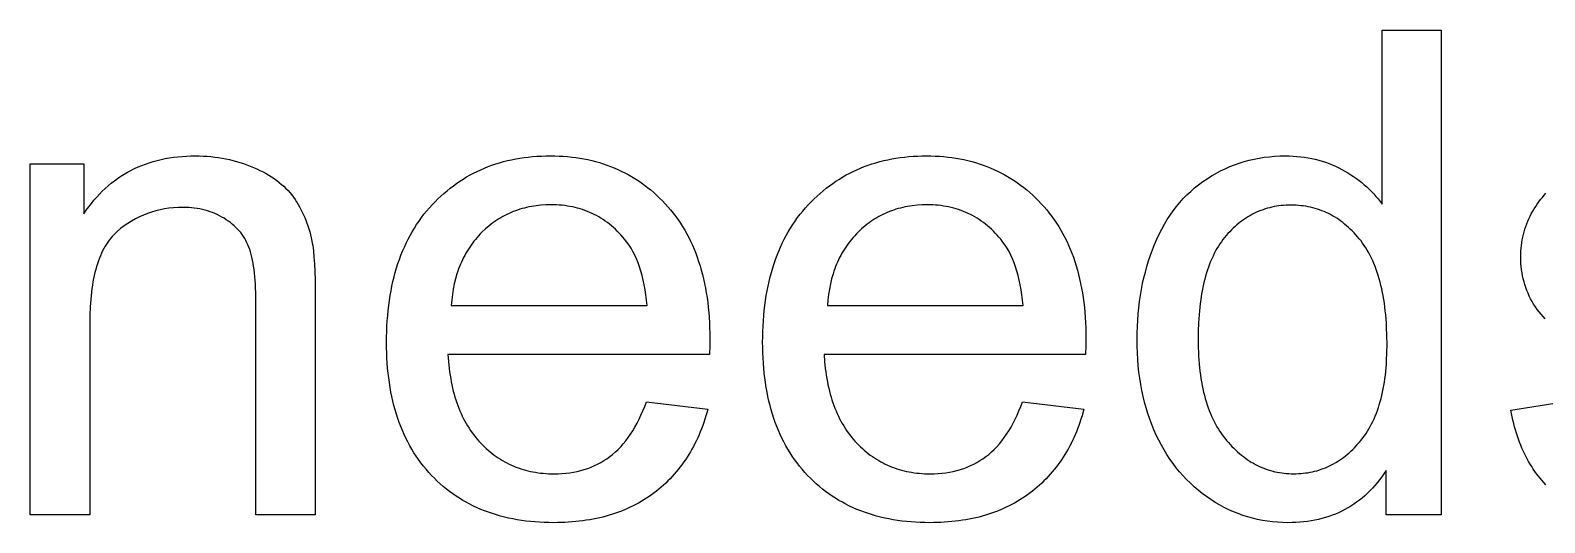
# Model space of a CAD drawing. Extents: x 0 to 4891, y -5350 to 5.
# Drawn here: x 1543.8 to 1941.2, y -3777.3 to -3648.2 of the extents above; entities that cross this region are included whole.
import ezdxf

# ---------------------------------------------------------------- set-up
doc = ezdxf.new("R2010")
doc.units = 0
doc.layers.add('Default_Layer', color=1, linetype='CONTINUOUS')

msp = doc.modelspace()

# ---------------------------------------------------------------- linework, layer by layer
at = {"layer": 'Default_Layer'}
for points in [[(1899.54, -3775.24), (1899.54, -3763.63), (1898.98, -3764.47), (1898.41, -3765.29), (1897.82, -3766.08), (1897.22, -3766.84), (1896.6, -3767.57), (1895.97, -3768.28), (1895.31, -3768.96), (1894.65, -3769.62), (1893.96, -3770.25), (1893.26, -3770.85), (1892.55, -3771.42), (1891.82, -3771.97), (1891.07, -3772.49), (1890.31, -3772.99), (1889.53, -3773.46), (1888.73, -3773.9), (1887.92, -3774.31), (1887.09, -3774.7), (1886.24, -3775.06), (1885.38, -3775.39), (1884.51, -3775.7), (1883.62, -3775.98), (1882.71, -3776.24), (1881.78, -3776.46), (1880.84, -3776.66), (1879.89, -3776.84), (1878.91, -3776.98), (1877.92, -3777.1), (1876.92, -3777.2), (1875.9, -3777.27), (1874.86, -3777.31), (1873.81, -3777.32), (1872.44, -3777.3), (1871.08, -3777.22), (1869.74, -3777.11), (1868.41, -3776.94), (1867.1, -3776.73), (1865.8, -3776.47), (1864.51, -3776.16), (1863.24, -3775.8), (1861.98, -3775.4), (1860.73, -3774.95), (1859.5, -3774.45), (1858.28, -3773.91), (1857.07, -3773.32), (1855.88, -3772.68), (1854.7, -3771.99), (1853.54, -3771.25), (1852.4, -3770.48), (1851.3, -3769.66), (1850.24, -3768.81), (1849.2, -3767.92), (1848.19, -3767), (1847.22, -3766.04), (1846.28, -3765.04), (1845.37, -3764), (1844.49, -3762.92), (1843.65, -3761.81), (1842.83, -3760.66), (1842.05, -3759.48), (1841.3, -3758.26), (1840.58, -3756.99), (1839.9, -3755.7), (1839.24, -3754.36), (1838.63, -3752.98), (1838.06, -3751.58), (1837.53, -3750.16), (1837.04, -3748.7), (1836.59, -3747.23), (1836.18, -3745.72), (1835.81, -3744.2), (1835.47, -3742.64), (1835.18, -3741.07), (1834.92, -3739.47), (1834.71, -3737.84), (1834.53, -3736.19), (1834.39, -3734.51), (1834.3, -3732.81), (1834.24, -3731.08), (1834.22, -3729.33), (1834.23, -3727.61), (1834.29, -3725.92), (1834.38, -3724.25), (1834.5, -3722.6), (1834.67, -3720.97), (1834.86, -3719.36), (1835.1, -3717.77), (1835.36, -3716.2), (1835.67, -3714.65), (1836.01, -3713.12), (1836.39, -3711.61), (1836.8, -3710.13), (1837.25, -3708.66), (1837.73, -3707.21), (1838.25, -3705.78), (1838.81, -3704.38), (1839.4, -3702.99), (1840.03, -3701.64), (1840.69, -3700.34), (1841.39, -3699.08), (1842.13, -3697.85), (1842.9, -3696.67), (1843.7, -3695.53), (1844.55, -3694.44), (1845.43, -3693.38), (1846.34, -3692.36), (1847.29, -3691.39), (1848.28, -3690.46), (1849.3, -3689.56), (1850.36, -3688.71), (1851.45, -3687.9), (1852.58, -3687.14), (1853.74, -3686.41), (1854.91, -3685.74), (1856.1, -3685.11), (1857.31, -3684.52), (1858.53, -3683.98), (1859.77, -3683.49), (1861.03, -3683.05), (1862.31, -3682.65), (1863.6, -3682.3), (1864.91, -3682), (1866.23, -3681.74), (1867.58, -3681.53), (1868.93, -3681.37), (1870.31, -3681.25), (1871.7, -3681.18), (1873.11, -3681.16), (1874.15, -3681.17), (1875.16, -3681.21), (1876.17, -3681.28), (1877.16, -3681.38), (1878.13, -3681.51), (1879.1, -3681.66), (1880.04, -3681.84), (1880.98, -3682.05), (1881.89, -3682.28), (1882.8, -3682.55), (1883.69, -3682.84), (1884.57, -3683.16), (1885.43, -3683.5), (1886.28, -3683.88), (1887.11, -3684.28), (1887.93, -3684.71), (1888.73, -3685.15), (1889.51, -3685.61), (1890.28, -3686.09), (1891.02, -3686.58), (1891.75, -3687.09), (1892.46, -3687.61), (1893.15, -3688.16), (1893.82, -3688.72), (1894.47, -3689.29), (1895.1, -3689.89), (1895.72, -3690.5), (1896.31, -3691.13), (1896.88, -3691.77), (1897.44, -3692.43), (1897.98, -3693.11), (1898.5, -3693.81), (1898.5, -3648.24), (1914, -3648.24), (1914, -3775.24), (1899.54, -3775.24)], [(1543.83, -3775.24), (1543.83, -3683.24), (1557.87, -3683.24), (1557.87, -3696.32), (1558.51, -3695.39), (1559.17, -3694.48), (1559.85, -3693.61), (1560.54, -3692.77), (1561.25, -3691.95), (1561.98, -3691.17), (1562.73, -3690.41), (1563.5, -3689.69), (1564.28, -3688.99), (1565.08, -3688.32), (1565.9, -3687.69), (1566.74, -3687.08), (1567.59, -3686.5), (1568.46, -3685.96), (1569.35, -3685.44), (1570.25, -3684.95), (1571.18, -3684.49), (1572.12, -3684.06), (1573.08, -3683.66), (1574.06, -3683.29), (1575.05, -3682.95), (1576.06, -3682.64), (1577.09, -3682.36), (1578.14, -3682.11), (1579.2, -3681.88), (1580.28, -3681.69), (1581.38, -3681.53), (1582.5, -3681.4), (1583.64, -3681.29), (1584.79, -3681.22), (1585.96, -3681.17), (1587.15, -3681.16), (1588.18, -3681.17), (1589.2, -3681.21), (1590.22, -3681.27), (1591.22, -3681.35), (1592.21, -3681.46), (1593.19, -3681.59), (1594.16, -3681.74), (1595.12, -3681.92), (1596.06, -3682.12), (1597, -3682.34), (1597.93, -3682.59), (1598.84, -3682.86), (1599.75, -3683.16), (1600.64, -3683.48), (1601.52, -3683.82), (1602.39, -3684.19), (1603.26, -3684.57), (1604.09, -3684.96), (1604.9, -3685.36), (1605.68, -3685.78), (1606.43, -3686.22), (1607.16, -3686.67), (1607.85, -3687.13), (1608.52, -3687.61), (1609.16, -3688.11), (1609.78, -3688.62), (1610.36, -3689.14), (1610.92, -3689.68), (1611.45, -3690.24), (1611.95, -3690.8), (1612.43, -3691.39), (1612.88, -3691.99), (1613.3, -3692.6), (1613.71, -3693.23), (1614.1, -3693.87), (1614.48, -3694.53), (1614.84, -3695.2), (1615.18, -3695.88), (1615.51, -3696.58), (1615.82, -3697.29), (1616.12, -3698.02), (1616.4, -3698.76), (1616.66, -3699.52), (1616.9, -3700.29), (1617.14, -3701.07), (1617.35, -3701.87), (1617.55, -3702.68), (1617.73, -3703.51), (1617.83, -3704.08), (1617.93, -3704.69), (1618.11, -3706.08), (1618.26, -3707.67), (1618.38, -3709.47), (1618.47, -3711.46), (1618.54, -3713.66), (1618.58, -3716.06), (1618.59, -3718.67), (1618.59, -3775.24), (1603, -3775.24), (1603, -3719.28), (1602.97, -3716.97), (1602.94, -3715.87), (1602.89, -3714.82), (1602.82, -3713.79), (1602.74, -3712.81), (1602.65, -3711.87), (1602.55, -3710.96), (1602.43, -3710.09), (1602.29, -3709.26), (1602.14, -3708.47), (1601.98, -3707.71), (1601.8, -3706.99), (1601.61, -3706.31), (1601.4, -3705.67), (1601.18, -3705.07), (1600.94, -3704.48), (1600.68, -3703.91), (1600.4, -3703.35), (1600.09, -3702.81), (1599.77, -3702.29), (1599.42, -3701.78), (1599.04, -3701.28), (1598.65, -3700.8), (1598.23, -3700.34), (1597.79, -3699.89), (1597.33, -3699.46), (1596.84, -3699.04), (1596.34, -3698.64), (1595.81, -3698.26), (1595.26, -3697.89), (1594.68, -3697.53), (1594.1, -3697.19), (1593.51, -3696.86), (1592.9, -3696.56), (1592.29, -3696.28), (1591.65, -3696.02), (1591.01, -3695.79), (1590.35, -3695.58), (1589.68, -3695.39), (1589, -3695.22), (1588.3, -3695.08), (1587.59, -3694.95), (1586.87, -3694.85), (1586.14, -3694.77), (1585.39, -3694.72), (1584.63, -3694.68), (1583.86, -3694.67), (1582.62, -3694.7), (1581.41, -3694.77), (1580.21, -3694.9), (1579.04, -3695.07), (1577.89, -3695.29), (1576.76, -3695.56), (1575.65, -3695.88), (1574.56, -3696.25), (1573.5, -3696.67), (1572.45, -3697.14), (1571.43, -3697.66), (1570.42, -3698.23), (1569.44, -3698.85), (1568.48, -3699.52), (1567.54, -3700.23), (1566.62, -3701), (1566.17, -3701.4), (1565.75, -3701.83), (1565.33, -3702.28), (1564.93, -3702.76), (1564.54, -3703.25), (1564.17, -3703.77), (1563.81, -3704.31), (1563.47, -3704.87), (1563.14, -3705.45), (1562.82, -3706.06), (1562.52, -3706.69), (1562.23, -3707.34), (1561.96, -3708.01), (1561.7, -3708.7), (1561.46, -3709.42), (1561.22, -3710.16), (1561.01, -3710.92), (1560.8, -3711.7), (1560.61, -3712.51), (1560.44, -3713.34), (1560.28, -3714.19), (1560.13, -3715.06), (1559.99, -3715.95), (1559.88, -3716.87), (1559.77, -3717.81), (1559.68, -3718.77), (1559.6, -3719.75), (1559.54, -3720.75), (1559.45, -3722.83), (1559.43, -3724.99), (1559.43, -3775.24), (1543.83, -3775.24)], [(1705.48, -3745.61), (1721.6, -3747.6), (1721.35, -3748.48), (1721.1, -3749.34), (1720.83, -3750.2), (1720.54, -3751.04), (1720.25, -3751.86), (1719.94, -3752.68), (1719.62, -3753.48), (1719.29, -3754.27), (1718.94, -3755.05), (1718.58, -3755.81), (1718.21, -3756.57), (1717.83, -3757.31), (1717.43, -3758.03), (1717.02, -3758.75), (1716.6, -3759.45), (1716.16, -3760.14), (1715.71, -3760.82), (1715.25, -3761.49), (1714.78, -3762.14), (1714.29, -3762.79), (1713.8, -3763.41), (1713.29, -3764.03), (1712.76, -3764.64), (1712.23, -3765.23), (1711.68, -3765.81), (1711.11, -3766.38), (1710.54, -3766.93), (1709.95, -3767.47), (1709.35, -3768), (1708.74, -3768.52), (1708.11, -3769.03), (1707.48, -3769.52), (1706.83, -3770), (1706.17, -3770.47), (1705.49, -3770.92), (1704.81, -3771.35), (1704.12, -3771.77), (1703.41, -3772.17), (1702.69, -3772.56), (1701.97, -3772.93), (1701.23, -3773.29), (1700.48, -3773.63), (1699.71, -3773.96), (1698.94, -3774.27), (1698.16, -3774.57), (1697.36, -3774.85), (1696.56, -3775.12), (1695.74, -3775.37), (1694.91, -3775.61), (1694.07, -3775.83), (1693.22, -3776.03), (1692.36, -3776.22), (1691.48, -3776.4), (1690.6, -3776.56), (1689.7, -3776.7), (1688.8, -3776.83), (1687.88, -3776.95), (1686.95, -3777.04), (1686.01, -3777.13), (1685.06, -3777.2), (1684.1, -3777.25), (1683.12, -3777.29), (1682.14, -3777.31), (1681.14, -3777.32), (1679.89, -3777.31), (1678.65, -3777.27), (1677.43, -3777.21), (1676.22, -3777.13), (1675.04, -3777.02), (1673.86, -3776.88), (1672.71, -3776.73), (1671.57, -3776.54), (1670.45, -3776.34), (1669.34, -3776.11), (1668.25, -3775.85), (1667.17, -3775.58), (1666.11, -3775.27), (1665.07, -3774.95), (1664.05, -3774.6), (1663.04, -3774.22), (1662.04, -3773.82), (1661.06, -3773.4), (1660.1, -3772.95), (1659.16, -3772.48), (1658.23, -3771.98), (1657.32, -3771.46), (1656.42, -3770.92), (1655.54, -3770.35), (1654.68, -3769.76), (1653.83, -3769.14), (1653, -3768.5), (1652.19, -3767.83), (1651.39, -3767.14), (1650.6, -3766.43), (1649.84, -3765.69), (1649.09, -3764.93), (1648.36, -3764.14), (1647.66, -3763.33), (1646.98, -3762.5), (1646.33, -3761.66), (1645.69, -3760.79), (1645.08, -3759.9), (1644.5, -3759), (1643.93, -3758.07), (1643.39, -3757.13), (1642.88, -3756.16), (1642.38, -3755.18), (1641.91, -3754.17), (1641.46, -3753.15), (1641.03, -3752.11), (1640.63, -3751.05), (1640.25, -3749.97), (1639.9, -3748.86), (1639.56, -3747.74), (1639.25, -3746.6), (1638.96, -3745.45), (1638.7, -3744.27), (1638.46, -3743.07), (1638.24, -3741.85), (1638.04, -3740.61), (1637.87, -3739.36), (1637.72, -3738.08), (1637.59, -3736.79), (1637.49, -3735.47), (1637.41, -3734.14), (1637.35, -3732.78), (1637.32, -3731.41), (1637.31, -3730.02), (1637.32, -3728.58), (1637.35, -3727.16), (1637.41, -3725.76), (1637.49, -3724.38), (1637.6, -3723.02), (1637.73, -3721.68), (1637.88, -3720.36), (1638.05, -3719.06), (1638.25, -3717.78), (1638.47, -3716.52), (1638.72, -3715.29), (1638.99, -3714.07), (1639.28, -3712.87), (1639.59, -3711.69), (1639.93, -3710.54), (1640.3, -3709.4), (1640.68, -3708.28), (1641.09, -3707.19), (1641.52, -3706.11), (1641.98, -3705.06), (1642.45, -3704.02), (1642.96, -3703.01), (1643.48, -3702.01), (1644.03, -3701.04), (1644.6, -3700.09), (1645.2, -3699.15), (1645.82, -3698.24), (1646.46, -3697.35), (1647.12, -3696.48), (1647.81, -3695.62), (1648.53, -3694.79), (1649.26, -3693.98), (1650.02, -3693.19), (1650.78, -3692.43), (1651.57, -3691.69), (1652.36, -3690.98), (1653.17, -3690.29), (1653.99, -3689.62), (1654.83, -3688.98), (1655.68, -3688.37), (1656.55, -3687.78), (1657.43, -3687.22), (1658.32, -3686.68), (1659.23, -3686.17), (1660.15, -3685.68), (1661.08, -3685.22), (1662.03, -3684.78), (1662.99, -3684.36), (1663.97, -3683.98), (1664.96, -3683.61), (1665.96, -3683.28), (1666.98, -3682.96), (1668.01, -3682.67), (1669.06, -3682.41), (1670.12, -3682.17), (1671.19, -3681.96), (1672.28, -3681.77), (1673.38, -3681.61), (1674.49, -3681.47), (1675.62, -3681.36), (1676.76, -3681.27), (1677.92, -3681.21), (1679.09, -3681.17), (1680.27, -3681.16), (1681.42, -3681.17), (1682.56, -3681.21), (1683.68, -3681.27), (1684.78, -3681.36), (1685.88, -3681.47), (1686.96, -3681.6), (1688.02, -3681.76), (1689.08, -3681.94), (1690.12, -3682.15), (1691.15, -3682.39), (1692.16, -3682.64), (1693.16, -3682.93), (1694.15, -3683.23), (1695.13, -3683.56), (1696.09, -3683.92), (1697.04, -3684.3), (1697.97, -3684.7), (1698.9, -3685.13), (1699.8, -3685.59), (1700.7, -3686.07), (1701.58, -3686.57), (1702.45, -3687.1), (1703.31, -3687.65), (1704.15, -3688.22), (1704.98, -3688.83), (1705.8, -3689.45), (1706.6, -3690.1), (1707.39, -3690.78), (1708.17, -3691.48), (1708.93, -3692.2), (1709.68, -3692.95), (1710.42, -3693.72), (1711.14, -3694.52), (1711.84, -3695.33), (1712.51, -3696.17), (1713.16, -3697.02), (1713.79, -3697.9), (1714.4, -3698.79), (1714.98, -3699.71), (1715.54, -3700.64), (1716.08, -3701.59), (1716.59, -3702.57), (1717.08, -3703.56), (1717.55, -3704.58), (1717.99, -3705.61), (1718.42, -3706.67), (1718.82, -3707.74), (1719.19, -3708.84), (1719.55, -3709.95), (1719.88, -3711.09), (1720.19, -3712.24), (1720.47, -3713.42), (1720.74, -3714.61), (1720.98, -3715.82), (1721.19, -3717.06), (1721.39, -3718.31), (1721.56, -3719.59), (1721.71, -3720.88), (1721.83, -3722.2), (1721.93, -3723.53), (1722.01, -3724.88), (1722.07, -3726.26), (1722.11, -3727.65), (1722.12, -3729.07), (1722.1, -3730.8), (1722.03, -3733.22), (1653.42, -3733.22), (1653.55, -3735.09), (1653.74, -3736.9), (1653.86, -3737.79), (1653.99, -3738.66), (1654.13, -3739.52), (1654.28, -3740.36), (1654.45, -3741.19), (1654.63, -3742.01), (1654.82, -3742.81), (1655.03, -3743.6), (1655.25, -3744.37), (1655.49, -3745.13), (1655.74, -3745.88), (1656, -3746.61), (1656.27, -3747.33), (1656.56, -3748.03), (1656.86, -3748.72), (1657.18, -3749.4), (1657.5, -3750.06), (1657.85, -3750.71), (1658.2, -3751.35), (1658.57, -3751.97), (1658.95, -3752.58), (1659.35, -3753.17), (1659.75, -3753.75), (1660.18, -3754.32), (1660.61, -3754.87), (1661.06, -3755.41), (1661.52, -3755.93), (1662, -3756.44), (1662.48, -3756.94), (1662.97, -3757.42), (1663.48, -3757.88), (1663.98, -3758.33), (1664.5, -3758.76), (1665.02, -3759.18), (1665.55, -3759.58), (1666.09, -3759.97), (1666.63, -3760.34), (1667.19, -3760.69), (1667.75, -3761.03), (1668.31, -3761.35), (1668.89, -3761.66), (1669.47, -3761.95), (1670.06, -3762.22), (1670.66, -3762.48), (1671.26, -3762.73), (1671.88, -3762.96), (1672.5, -3763.17), (1673.12, -3763.36), (1673.76, -3763.55), (1674.4, -3763.71), (1675.05, -3763.86), (1675.71, -3763.99), (1676.37, -3764.11), (1677.04, -3764.21), (1677.72, -3764.3), (1678.41, -3764.37), (1679.1, -3764.43), (1679.8, -3764.47), (1680.51, -3764.49), (1681.23, -3764.5), (1682.29, -3764.48), (1683.33, -3764.43), (1684.36, -3764.34), (1685.36, -3764.22), (1686.34, -3764.06), (1687.31, -3763.86), (1688.25, -3763.64), (1689.18, -3763.37), (1690.08, -3763.07), (1690.97, -3762.74), (1691.83, -3762.37), (1692.68, -3761.96), (1693.51, -3761.52), (1694.31, -3761.05), (1695.1, -3760.54), (1695.87, -3759.99), (1696.62, -3759.41), (1697.35, -3758.78), (1698.05, -3758.11), (1698.74, -3757.4), (1699.41, -3756.65), (1700.06, -3755.86), (1700.69, -3755.02), (1701.3, -3754.15), (1701.9, -3753.23), (1702.47, -3752.26), (1703.02, -3751.26), (1703.55, -3750.21), (1704.06, -3749.13), (1704.56, -3748), (1705.03, -3746.83), (1705.48, -3745.61)], [(1804.16, -3745.61), (1820.27, -3747.6), (1820.02, -3748.48), (1819.77, -3749.34), (1819.5, -3750.2), (1819.22, -3751.04), (1818.92, -3751.86), (1818.61, -3752.68), (1818.29, -3753.48), (1817.96, -3754.27), (1817.61, -3755.05), (1817.25, -3755.81), (1816.88, -3756.57), (1816.5, -3757.31), (1816.1, -3758.03), (1815.69, -3758.75), (1815.27, -3759.45), (1814.83, -3760.14), (1814.39, -3760.82), (1813.93, -3761.49), (1813.45, -3762.14), (1812.97, -3762.79), (1812.47, -3763.41), (1811.96, -3764.03), (1811.43, -3764.64), (1810.9, -3765.23), (1810.35, -3765.81), (1809.79, -3766.38), (1809.21, -3766.93), (1808.62, -3767.47), (1808.02, -3768), (1807.41, -3768.52), (1806.79, -3769.03), (1806.15, -3769.52), (1805.5, -3770), (1804.84, -3770.47), (1804.17, -3770.92), (1803.48, -3771.35), (1802.79, -3771.77), (1802.08, -3772.17), (1801.36, -3772.56), (1800.64, -3772.93), (1799.9, -3773.29), (1799.15, -3773.63), (1798.39, -3773.96), (1797.61, -3774.27), (1796.83, -3774.57), (1796.03, -3774.85), (1795.23, -3775.12), (1794.41, -3775.37), (1793.58, -3775.61), (1792.74, -3775.83), (1791.89, -3776.03), (1791.03, -3776.22), (1790.16, -3776.4), (1789.27, -3776.56), (1788.38, -3776.7), (1787.47, -3776.83), (1786.55, -3776.95), (1785.62, -3777.04), (1784.68, -3777.13), (1783.73, -3777.2), (1782.77, -3777.25), (1781.79, -3777.29), (1780.81, -3777.31), (1779.81, -3777.32), (1778.56, -3777.31), (1777.32, -3777.27), (1776.1, -3777.21), (1774.9, -3777.13), (1773.71, -3777.02), (1772.54, -3776.88), (1771.38, -3776.73), (1770.24, -3776.54), (1769.12, -3776.34), (1768.01, -3776.11), (1766.92, -3775.85), (1765.84, -3775.58), (1764.79, -3775.27), (1763.74, -3774.95), (1762.72, -3774.6), (1761.71, -3774.22), (1760.71, -3773.82), (1759.74, -3773.4), (1758.78, -3772.95), (1757.83, -3772.48), (1756.9, -3771.98), (1755.99, -3771.46), (1755.09, -3770.92), (1754.21, -3770.35), (1753.35, -3769.76), (1752.5, -3769.14), (1751.67, -3768.5), (1750.86, -3767.83), (1750.06, -3767.14), (1749.28, -3766.43), (1748.51, -3765.69), (1747.76, -3764.93), (1747.04, -3764.14), (1746.33, -3763.33), (1745.65, -3762.5), (1745, -3761.66), (1744.37, -3760.79), (1743.76, -3759.9), (1743.17, -3759), (1742.61, -3758.07), (1742.06, -3757.13), (1741.55, -3756.16), (1741.05, -3755.18), (1740.58, -3754.17), (1740.13, -3753.15), (1739.71, -3752.11), (1739.3, -3751.05), (1738.92, -3749.97), (1738.57, -3748.86), (1738.23, -3747.74), (1737.92, -3746.6), (1737.64, -3745.45), (1737.37, -3744.27), (1737.13, -3743.07), (1736.91, -3741.85), (1736.71, -3740.61), (1736.54, -3739.36), (1736.39, -3738.08), (1736.27, -3736.79), (1736.16, -3735.47), (1736.08, -3734.14), (1736.02, -3732.78), (1735.99, -3731.41), (1735.98, -3730.02), (1735.99, -3728.58), (1736.02, -3727.16), (1736.08, -3725.76), (1736.17, -3724.38), (1736.27, -3723.02), (1736.4, -3721.68), (1736.55, -3720.36), (1736.73, -3719.06), (1736.92, -3717.78), (1737.15, -3716.52), (1737.39, -3715.29), (1737.66, -3714.07), (1737.95, -3712.87), (1738.27, -3711.69), (1738.61, -3710.54), (1738.97, -3709.4), (1739.35, -3708.28), (1739.76, -3707.19), (1740.19, -3706.11), (1740.65, -3705.06), (1741.13, -3704.02), (1741.63, -3703.01), (1742.15, -3702.01), (1742.7, -3701.04), (1743.27, -3700.09), (1743.87, -3699.15), (1744.49, -3698.24), (1745.13, -3697.35), (1745.8, -3696.48), (1746.49, -3695.62), (1747.2, -3694.79), (1747.93, -3693.98), (1748.69, -3693.19), (1749.46, -3692.43), (1750.24, -3691.69), (1751.03, -3690.98), (1751.84, -3690.29), (1752.67, -3689.62), (1753.5, -3688.98), (1754.35, -3688.37), (1755.22, -3687.78), (1756.1, -3687.22), (1756.99, -3686.68), (1757.9, -3686.17), (1758.82, -3685.68), (1759.75, -3685.22), (1760.7, -3684.78), (1761.66, -3684.36), (1762.64, -3683.98), (1763.63, -3683.61), (1764.63, -3683.28), (1765.65, -3682.96), (1766.68, -3682.67), (1767.73, -3682.41), (1768.79, -3682.17), (1769.86, -3681.96), (1770.95, -3681.77), (1772.05, -3681.61), (1773.16, -3681.47), (1774.29, -3681.36), (1775.44, -3681.27), (1776.59, -3681.21), (1777.76, -3681.17), (1778.95, -3681.16), (1780.09, -3681.17), (1781.23, -3681.21), (1782.35, -3681.27), (1783.45, -3681.36), (1784.55, -3681.47), (1785.63, -3681.6), (1786.7, -3681.76), (1787.75, -3681.94), (1788.79, -3682.15), (1789.82, -3682.39), (1790.83, -3682.64), (1791.84, -3682.93), (1792.82, -3683.23), (1793.8, -3683.56), (1794.76, -3683.92), (1795.71, -3684.3), (1796.65, -3684.7), (1797.57, -3685.13), (1798.48, -3685.59), (1799.37, -3686.07), (1800.26, -3686.57), (1801.12, -3687.1), (1801.98, -3687.65), (1802.82, -3688.22), (1803.65, -3688.83), (1804.47, -3689.45), (1805.27, -3690.1), (1806.06, -3690.78), (1806.84, -3691.48), (1807.61, -3692.2), (1808.36, -3692.95), (1809.09, -3693.72), (1809.81, -3694.52), (1810.51, -3695.33), (1811.18, -3696.17), (1811.84, -3697.02), (1812.46, -3697.9), (1813.07, -3698.79), (1813.65, -3699.71), (1814.21, -3700.64), (1814.75, -3701.59), (1815.26, -3702.57), (1815.75, -3703.56), (1816.22, -3704.58), (1816.67, -3705.61), (1817.09, -3706.67), (1817.49, -3707.74), (1817.87, -3708.84), (1818.22, -3709.95), (1818.55, -3711.09), (1818.86, -3712.24), (1819.14, -3713.42), (1819.41, -3714.61), (1819.65, -3715.82), (1819.86, -3717.06), (1820.06, -3718.31), (1820.23, -3719.59), (1820.38, -3720.88), (1820.5, -3722.2), (1820.61, -3723.53), (1820.69, -3724.88), (1820.74, -3726.26), (1820.78, -3727.65), (1820.79, -3729.07), (1820.77, -3730.8), (1820.7, -3733.22), (1752.09, -3733.22), (1752.23, -3735.09), (1752.41, -3736.9), (1752.53, -3737.79), (1752.66, -3738.66), (1752.8, -3739.52), (1752.95, -3740.36), (1753.12, -3741.19), (1753.3, -3742.01), (1753.5, -3742.81), (1753.7, -3743.6), (1753.92, -3744.37), (1754.16, -3745.13), (1754.41, -3745.88), (1754.67, -3746.61), (1754.94, -3747.33), (1755.23, -3748.03), (1755.53, -3748.72), (1755.85, -3749.4), (1756.18, -3750.06), (1756.52, -3750.71), (1756.87, -3751.35), (1757.24, -3751.97), (1757.62, -3752.58), (1758.02, -3753.17), (1758.43, -3753.75), (1758.85, -3754.32), (1759.28, -3754.87), (1759.73, -3755.41), (1760.19, -3755.93), (1760.67, -3756.44), (1761.15, -3756.94), (1761.65, -3757.42), (1762.15, -3757.88), (1762.65, -3758.33), (1763.17, -3758.76), (1763.69, -3759.18), (1764.22, -3759.58), (1764.76, -3759.97), (1765.31, -3760.34), (1765.86, -3760.69), (1766.42, -3761.03), (1766.99, -3761.35), (1767.56, -3761.66), (1768.14, -3761.95), (1768.73, -3762.22), (1769.33, -3762.48), (1769.94, -3762.73), (1770.55, -3762.96), (1771.17, -3763.17), (1771.79, -3763.36), (1772.43, -3763.55), (1773.07, -3763.71), (1773.72, -3763.86), (1774.38, -3763.99), (1775.04, -3764.11), (1775.71, -3764.21), (1776.39, -3764.3), (1777.08, -3764.37), (1777.77, -3764.43), (1778.47, -3764.47), (1779.18, -3764.49), (1779.9, -3764.5), (1780.96, -3764.48), (1782, -3764.43), (1783.03, -3764.34), (1784.03, -3764.22), (1785.01, -3764.06), (1785.98, -3763.86), (1786.92, -3763.64), (1787.85, -3763.37), (1788.75, -3763.07), (1789.64, -3762.74), (1790.5, -3762.37), (1791.35, -3761.96), (1792.18, -3761.52), (1792.99, -3761.05), (1793.77, -3760.54), (1794.54, -3759.99), (1795.29, -3759.41), (1796.02, -3758.78), (1796.73, -3758.11), (1797.42, -3757.4), (1798.09, -3756.65), (1798.74, -3755.86), (1799.37, -3755.02), (1799.98, -3754.15), (1800.57, -3753.23), (1801.14, -3752.26), (1801.69, -3751.26), (1802.22, -3750.21), (1802.74, -3749.13), (1803.23, -3748), (1803.7, -3746.83), (1804.16, -3745.61)], [(1654.29, -3720.4), (1705.66, -3720.4), (1705.51, -3718.97), (1705.34, -3717.59), (1705.13, -3716.25), (1704.9, -3714.96), (1704.64, -3713.71), (1704.34, -3712.51), (1704.02, -3711.36), (1703.67, -3710.25), (1703.28, -3709.18), (1702.87, -3708.16), (1702.43, -3707.18), (1701.95, -3706.25), (1701.45, -3705.37), (1700.92, -3704.53), (1700.36, -3703.74), (1699.77, -3702.99), (1699.3, -3702.44), (1698.82, -3701.9), (1698.33, -3701.38), (1697.84, -3700.88), (1697.33, -3700.39), (1696.82, -3699.93), (1696.3, -3699.48), (1695.77, -3699.05), (1695.23, -3698.63), (1694.68, -3698.24), (1694.12, -3697.86), (1693.56, -3697.5), (1692.98, -3697.16), (1692.4, -3696.83), (1691.81, -3696.52), (1691.21, -3696.23), (1690.6, -3695.96), (1689.99, -3695.7), (1689.36, -3695.47), (1688.73, -3695.25), (1688.09, -3695.05), (1687.43, -3694.86), (1686.77, -3694.69), (1686.11, -3694.54), (1685.43, -3694.41), (1684.74, -3694.3), (1684.05, -3694.2), (1683.35, -3694.12), (1682.63, -3694.06), (1681.91, -3694.02), (1681.19, -3693.99), (1680.45, -3693.98), (1679.12, -3694.01), (1677.82, -3694.09), (1676.54, -3694.23), (1675.29, -3694.43), (1674.67, -3694.55), (1674.06, -3694.68), (1673.46, -3694.83), (1672.87, -3694.99), (1672.28, -3695.17), (1671.7, -3695.36), (1671.12, -3695.56), (1670.55, -3695.78), (1669.99, -3696.01), (1669.43, -3696.26), (1668.88, -3696.52), (1668.34, -3696.79), (1667.8, -3697.08), (1667.27, -3697.38), (1666.75, -3697.69), (1666.24, -3698.02), (1665.73, -3698.37), (1665.22, -3698.73), (1664.73, -3699.1), (1664.24, -3699.49), (1663.28, -3700.3), (1662.34, -3701.17), (1661.89, -3701.62), (1661.46, -3702.09), (1661.04, -3702.56), (1660.62, -3703.04), (1660.23, -3703.54), (1659.84, -3704.04), (1659.47, -3704.55), (1659.11, -3705.07), (1658.76, -3705.6), (1658.43, -3706.14), (1658.11, -3706.69), (1657.8, -3707.25), (1657.5, -3707.81), (1657.22, -3708.39), (1656.95, -3708.98), (1656.69, -3709.57), (1656.44, -3710.18), (1656.21, -3710.79), (1655.99, -3711.42), (1655.78, -3712.05), (1655.41, -3713.35), (1655.08, -3714.69), (1654.81, -3716.06), (1654.58, -3717.47), (1654.41, -3718.92), (1654.29, -3720.4)], [(1752.96, -3720.4), (1804.33, -3720.4), (1804.18, -3718.97), (1804.01, -3717.59), (1803.81, -3716.25), (1803.57, -3714.96), (1803.31, -3713.71), (1803.01, -3712.51), (1802.69, -3711.36), (1802.34, -3710.25), (1801.95, -3709.18), (1801.54, -3708.16), (1801.1, -3707.18), (1800.63, -3706.25), (1800.12, -3705.37), (1799.59, -3704.53), (1799.03, -3703.74), (1798.44, -3702.99), (1797.97, -3702.44), (1797.49, -3701.9), (1797, -3701.38), (1796.51, -3700.88), (1796, -3700.39), (1795.49, -3699.93), (1794.97, -3699.48), (1794.44, -3699.05), (1793.9, -3698.63), (1793.35, -3698.24), (1792.79, -3697.86), (1792.23, -3697.5), (1791.66, -3697.16), (1791.07, -3696.83), (1790.48, -3696.52), (1789.88, -3696.23), (1789.28, -3695.96), (1788.66, -3695.7), (1788.03, -3695.47), (1787.4, -3695.25), (1786.76, -3695.05), (1786.11, -3694.86), (1785.45, -3694.69), (1784.78, -3694.54), (1784.1, -3694.41), (1783.42, -3694.3), (1782.72, -3694.2), (1782.02, -3694.12), (1781.31, -3694.06), (1780.59, -3694.02), (1779.86, -3693.99), (1779.12, -3693.98), (1777.79, -3694.01), (1776.49, -3694.09), (1775.21, -3694.23), (1773.96, -3694.43), (1773.34, -3694.55), (1772.74, -3694.68), (1772.13, -3694.83), (1771.54, -3694.99), (1770.95, -3695.17), (1770.37, -3695.36), (1769.79, -3695.56), (1769.22, -3695.78), (1768.66, -3696.01), (1768.1, -3696.26), (1767.55, -3696.52), (1767.01, -3696.79), (1766.48, -3697.08), (1765.95, -3697.38), (1765.42, -3697.69), (1764.91, -3698.02), (1764.4, -3698.37), (1763.89, -3698.73), (1763.4, -3699.1), (1762.91, -3699.49), (1761.95, -3700.3), (1761.01, -3701.17), (1760.57, -3701.62), (1760.13, -3702.09), (1759.71, -3702.56), (1759.3, -3703.04), (1758.9, -3703.54), (1758.51, -3704.04), (1758.14, -3704.55), (1757.78, -3705.07), (1757.44, -3705.6), (1757.1, -3706.14), (1756.78, -3706.69), (1756.47, -3707.25), (1756.17, -3707.81), (1755.89, -3708.39), (1755.62, -3708.98), (1755.36, -3709.57), (1755.12, -3710.18), (1754.88, -3710.79), (1754.66, -3711.42), (1754.46, -3712.05), (1754.08, -3713.35), (1753.75, -3714.69), (1753.48, -3716.06), (1753.25, -3717.47), (1753.08, -3718.92), (1752.96, -3720.4)], [(1850.24, -3729.33), (1850.27, -3731.5), (1850.31, -3732.56), (1850.36, -3733.6), (1850.43, -3734.63), (1850.51, -3735.64), (1850.6, -3736.63), (1850.71, -3737.6), (1850.83, -3738.56), (1850.97, -3739.5), (1851.12, -3740.42), (1851.29, -3741.33), (1851.47, -3742.21), (1851.67, -3743.08), (1851.88, -3743.93), (1852.11, -3744.77), (1852.35, -3745.58), (1852.6, -3746.38), (1852.87, -3747.17), (1853.15, -3747.93), (1853.45, -3748.68), (1853.76, -3749.41), (1854.09, -3750.12), (1854.43, -3750.82), (1854.79, -3751.49), (1855.16, -3752.15), (1855.55, -3752.8), (1855.95, -3753.42), (1856.36, -3754.03), (1856.79, -3754.62), (1857.24, -3755.19), (1857.69, -3755.75), (1858.16, -3756.29), (1858.64, -3756.81), (1859.11, -3757.31), (1859.6, -3757.8), (1860.09, -3758.27), (1860.58, -3758.72), (1861.08, -3759.16), (1861.59, -3759.58), (1862.1, -3759.98), (1862.61, -3760.36), (1863.13, -3760.73), (1863.66, -3761.08), (1864.19, -3761.41), (1864.73, -3761.73), (1865.27, -3762.03), (1865.82, -3762.31), (1866.37, -3762.57), (1866.92, -3762.82), (1867.49, -3763.05), (1868.06, -3763.27), (1868.63, -3763.46), (1869.21, -3763.64), (1869.79, -3763.81), (1870.38, -3763.95), (1870.97, -3764.08), (1871.57, -3764.19), (1872.18, -3764.28), (1872.79, -3764.36), (1873.4, -3764.42), (1874.02, -3764.46), (1874.65, -3764.49), (1875.28, -3764.5), (1875.92, -3764.49), (1876.55, -3764.46), (1877.17, -3764.42), (1877.79, -3764.37), (1878.4, -3764.29), (1879, -3764.21), (1879.6, -3764.1), (1880.2, -3763.98), (1880.78, -3763.84), (1881.36, -3763.69), (1881.94, -3763.51), (1882.51, -3763.33), (1883.07, -3763.12), (1883.63, -3762.91), (1884.18, -3762.67), (1884.72, -3762.42), (1885.26, -3762.15), (1885.79, -3761.87), (1886.32, -3761.57), (1886.84, -3761.25), (1887.35, -3760.92), (1887.86, -3760.57), (1888.36, -3760.2), (1888.86, -3759.82), (1889.35, -3759.42), (1889.83, -3759.01), (1890.31, -3758.58), (1890.78, -3758.13), (1891.25, -3757.67), (1891.71, -3757.19), (1892.16, -3756.69), (1892.61, -3756.18), (1893.05, -3755.65), (1893.48, -3755.1), (1893.89, -3754.53), (1894.29, -3753.94), (1894.68, -3753.34), (1895.05, -3752.72), (1895.41, -3752.09), (1895.75, -3751.43), (1896.08, -3750.76), (1896.4, -3750.07), (1896.7, -3749.37), (1896.99, -3748.65), (1897.26, -3747.91), (1897.52, -3747.15), (1897.77, -3746.38), (1898, -3745.59), (1898.22, -3744.78), (1898.42, -3743.96), (1898.61, -3743.12), (1898.78, -3742.26), (1898.95, -3741.38), (1899.09, -3740.49), (1899.23, -3739.58), (1899.35, -3738.65), (1899.45, -3737.71), (1899.54, -3736.75), (1899.62, -3735.77), (1899.68, -3734.78), (1899.77, -3732.73), (1899.8, -3730.63), (1899.77, -3728.3), (1899.68, -3726.06), (1899.62, -3724.97), (1899.54, -3723.9), (1899.45, -3722.84), (1899.34, -3721.81), (1899.22, -3720.8), (1899.09, -3719.8), (1898.94, -3718.83), (1898.77, -3717.87), (1898.6, -3716.94), (1898.4, -3716.02), (1898.2, -3715.13), (1897.98, -3714.25), (1897.74, -3713.4), (1897.49, -3712.56), (1897.23, -3711.74), (1896.95, -3710.94), (1896.66, -3710.17), (1896.36, -3709.41), (1896.04, -3708.67), (1895.7, -3707.95), (1895.35, -3707.25), (1894.99, -3706.57), (1894.62, -3705.91), (1894.22, -3705.27), (1893.82, -3704.65), (1893.4, -3704.05), (1892.97, -3703.47), (1892.52, -3702.9), (1892.06, -3702.36), (1891.6, -3701.83), (1891.13, -3701.32), (1890.65, -3700.83), (1890.16, -3700.36), (1889.67, -3699.9), (1889.17, -3699.46), (1888.67, -3699.04), (1888.16, -3698.63), (1887.64, -3698.24), (1887.12, -3697.87), (1886.59, -3697.52), (1886.05, -3697.18), (1885.51, -3696.86), (1884.95, -3696.56), (1884.4, -3696.28), (1883.83, -3696.01), (1883.26, -3695.76), (1882.69, -3695.53), (1882.1, -3695.31), (1881.51, -3695.11), (1880.92, -3694.93), (1880.31, -3694.77), (1879.7, -3694.62), (1879.09, -3694.49), (1878.46, -3694.38), (1877.83, -3694.28), (1877.2, -3694.21), (1876.55, -3694.14), (1875.91, -3694.1), (1875.25, -3694.08), (1874.59, -3694.07), (1873.94, -3694.08), (1873.3, -3694.1), (1872.67, -3694.14), (1872.04, -3694.2), (1871.42, -3694.27), (1870.81, -3694.37), (1870.2, -3694.47), (1869.6, -3694.6), (1869.01, -3694.74), (1868.42, -3694.9), (1867.84, -3695.07), (1867.27, -3695.26), (1866.7, -3695.47), (1866.14, -3695.69), (1865.58, -3695.93), (1865.04, -3696.19), (1864.49, -3696.46), (1863.96, -3696.75), (1863.43, -3697.06), (1862.91, -3697.38), (1862.4, -3697.72), (1861.89, -3698.08), (1861.39, -3698.45), (1860.89, -3698.84), (1860.41, -3699.25), (1859.92, -3699.67), (1859.45, -3700.11), (1858.98, -3700.57), (1858.52, -3701.04), (1858.06, -3701.53), (1857.62, -3702.03), (1857.17, -3702.56), (1856.75, -3703.1), (1856.33, -3703.66), (1855.94, -3704.23), (1855.55, -3704.83), (1855.18, -3705.45), (1854.82, -3706.08), (1854.47, -3706.74), (1854.14, -3707.41), (1853.82, -3708.11), (1853.52, -3708.82), (1853.23, -3709.55), (1852.95, -3710.3), (1852.69, -3711.07), (1852.44, -3711.86), (1852.2, -3712.67), (1851.98, -3713.49), (1851.77, -3714.34), (1851.57, -3715.21), (1851.39, -3716.09), (1851.22, -3716.99), (1851.06, -3717.92), (1850.92, -3718.86), (1850.79, -3719.82), (1850.68, -3720.8), (1850.58, -3721.8), (1850.49, -3722.82), (1850.35, -3724.91), (1850.27, -3727.08), (1850.24, -3729.33)]]:
    msp.add_lwpolyline(points, close=True, dxfattribs=at)
for points in [[(1941.3, -3723.89), (1940.73, -3723.29), (1940.19, -3722.68), (1939.67, -3722.05), (1939.17, -3721.41), (1938.71, -3720.74), (1938.26, -3720.06), (1937.85, -3719.35), (1937.47, -3718.63), (1937.11, -3717.9), (1936.78, -3717.17), (1936.48, -3716.43), (1936.2, -3715.67), (1935.95, -3714.91), (1935.73, -3714.14), (1935.53, -3713.36), (1935.36, -3712.58), (1935.21, -3711.78), (1935.09, -3710.98), (1935, -3710.16), (1934.93, -3709.34), (1934.89, -3708.51), (1934.88, -3707.67), (1934.89, -3706.9), (1934.92, -3706.15), (1934.98, -3705.39), (1935.05, -3704.65), (1935.15, -3703.92), (1935.27, -3703.19), (1935.41, -3702.47), (1935.57, -3701.76), (1935.76, -3701.05), (1935.96, -3700.35), (1936.19, -3699.66), (1936.44, -3698.98), (1936.71, -3698.3), (1937, -3697.63), (1937.32, -3696.97), (1937.65, -3696.32), (1938.02, -3695.67), (1938.4, -3695.03), (1938.8, -3694.4), (1939.21, -3693.79), (1939.63, -3693.19), (1940.08, -3692.61), (1940.54, -3692.04), (1941.01, -3691.49), (1941.5, -3690.95)], [(1941.48, -3767.36), (1940.97, -3766.82), (1940.47, -3766.27), (1939.98, -3765.69), (1939.51, -3765.11), (1939.05, -3764.51), (1938.6, -3763.9), (1938.17, -3763.27), (1937.75, -3762.63), (1937.34, -3761.97), (1936.95, -3761.3), (1936.57, -3760.62), (1936.2, -3759.92), (1935.85, -3759.21), (1935.51, -3758.49), (1935.18, -3757.75), (1934.87, -3756.99), (1934.57, -3756.23), (1934.28, -3755.44), (1934, -3754.65), (1933.74, -3753.84), (1933.49, -3753.02), (1933.26, -3752.18), (1933.04, -3751.33), (1932.83, -3750.46), (1932.63, -3749.58), (1932.45, -3748.69), (1932.28, -3747.78), (1932.28, -3747.78), (1947.7, -3745.35)]]:
    msp.add_lwpolyline(points, dxfattribs=at)

doc.saveas('drawing.dxf')
